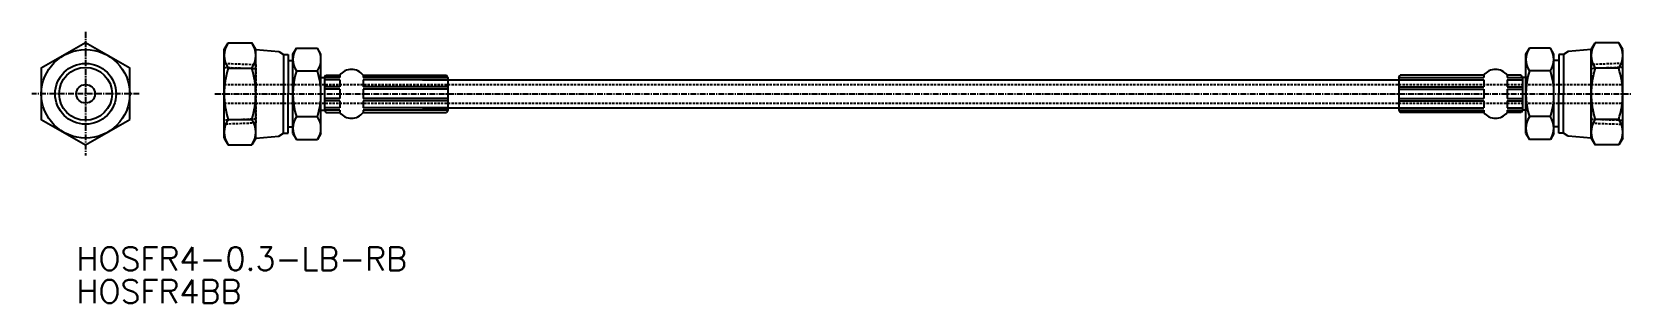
# Model space of a CAD drawing. Extents: x 34 to 377, y 104 to 162.
import ezdxf
from ezdxf.enums import TextEntityAlignment as Align

# ---------------------------------------------------------------- set-up
doc = ezdxf.new("R2010")
doc.units = 0
doc.linetypes.add('CENTER', pattern=[2, 1.25, -0.25, 0.25, -0.25])
doc.linetypes.add('DASHED', pattern=[0.75, 0.5, -0.25])
doc.layers.get('0').update_dxf_attribs({"linetype": 'CONTINUOUS'})
doc.layers.add('CENTER', color=1, linetype='CENTER')
doc.styles.get("Standard").update_dxf_attribs({"font": 'txt.shx', "bigfont": 'extfont.shx'})

msp = doc.modelspace()

# ---------------------------------------------------------------- linework, layer by layer
at = {"color": 7, "linetype": 'CONTINUOUS'}
for p, q in [((75.24, 157.98), (76.09, 159.45)), ((75.24, 138.98), (75.24, 157.98)), ((76.09, 159.45), (81.14, 159.45)), ((81.99, 157.98), (81.14, 159.45)), ((81.99, 138.98), (81.99, 157.98)), ((81.99, 157.98), (86.93, 157.55)), ((89.99, 156.98), (90.75, 158.3)), ((90.75, 158.3), (95.23, 158.3)), ((95.99, 156.98), (95.23, 158.3)), ((354.49, 156.98), (355.25, 158.3)), ((359.73, 158.3), (355.25, 158.3)), ((360.49, 156.98), (359.73, 158.3)), ((368.49, 157.98), (363.55, 157.55)), ((368.49, 157.98), (369.34, 159.45)), ((368.49, 138.98), (368.49, 157.98)), ((374.39, 159.45), (369.34, 159.45)), ((375.24, 157.98), (374.39, 159.45)), ((375.24, 138.98), (375.24, 157.98)), ((86.93, 157.55), (87.95, 156.96)), ((87.95, 156.96), (87.95, 148.48)), ((87.95, 156.96), (88.97, 156.96)), ((88.97, 156.96), (88.97, 155.61)), ((88.97, 155.61), (88.97, 148.48)), ((88.97, 155.61), (89.99, 155.61)), ((89.99, 139.98), (89.99, 156.98)), ((95.99, 139.98), (95.99, 156.98)), ((95.99, 139.98), (95.99, 156.98)), ((354.49, 139.98), (354.49, 156.98)), ((354.49, 139.98), (354.49, 156.98)), ((360.49, 139.98), (360.49, 156.98)), ((361.51, 155.61), (360.49, 155.61)), ((362.53, 156.96), (361.51, 156.96)), ((361.51, 156.96), (361.51, 155.61)), ((361.51, 155.61), (361.51, 148.48)), ((363.55, 157.55), (362.53, 156.96)), ((362.53, 156.96), (362.53, 148.48)), ((76.09, 153.97), (81.14, 153.97)), ((90.75, 153.39), (95.23, 153.39)), ((95.74, 151.98), (96.74, 151.98)), ((96.74, 151.98), (97.03, 152.48)), ((96.74, 151.98), (96.74, 144.98)), ((100.03, 151.98), (96.74, 151.98)), ((100.03, 151.48), (96.74, 151.48)), ((97.03, 152.48), (100.03, 152.48)), ((100.03, 152.48), (100.03, 151.98)), ((100.03, 151.48), (100.03, 149.98)), ((105.03, 152.48), (105.03, 151.98)), ((105.03, 152.48), (122.95, 152.48)), ((123.24, 151.98), (105.03, 151.98)), ((123.24, 151.48), (105.03, 151.48)), ((105.03, 151.48), (105.03, 149.98)), ((117.74, 151.48), (327.24, 151.48)), ((123.24, 151.98), (122.95, 152.48)), ((123.24, 151.98), (123.24, 144.98)), ((327.24, 151.98), (327.53, 152.48)), ((327.24, 151.98), (345.45, 151.98)), ((327.24, 151.98), (327.24, 144.98)), ((327.24, 151.48), (345.45, 151.48)), ((345.45, 152.48), (327.53, 152.48)), ((345.45, 152.48), (345.45, 151.98)), ((345.45, 151.48), (345.45, 149.98)), ((350.45, 152.48), (350.45, 151.98)), ((353.45, 152.48), (350.45, 152.48)), ((350.45, 151.98), (353.74, 151.98)), ((350.45, 151.48), (350.45, 149.98)), ((350.45, 151.48), (353.74, 151.48)), ((353.74, 151.98), (353.45, 152.48)), ((354.74, 151.98), (353.74, 151.98)), ((353.74, 151.98), (353.74, 144.98)), ((359.73, 153.39), (355.25, 153.39)), ((374.39, 153.97), (369.34, 153.97)), ((87.95, 140.01), (87.95, 148.48)), ((88.97, 141.36), (88.97, 148.48)), ((100.03, 149.98), (96.74, 149.98)), ((100.03, 149.48), (96.74, 149.48)), ((100.03, 149.48), (100.03, 147.48)), ((123.24, 149.98), (105.03, 149.98)), ((123.24, 149.48), (105.03, 149.48)), ((105.03, 149.48), (105.03, 147.48)), ((327.24, 149.98), (345.45, 149.98)), ((327.24, 149.48), (345.45, 149.48)), ((345.45, 149.48), (345.45, 147.48)), ((350.45, 149.98), (353.74, 149.98)), ((350.45, 149.48), (350.45, 147.48)), ((350.45, 149.48), (353.74, 149.48)), ((361.51, 141.36), (361.51, 148.48)), ((362.53, 140.01), (362.53, 148.48)), ((95.74, 144.98), (96.74, 144.98)), ((100.03, 147.48), (96.74, 147.48)), ((100.03, 146.98), (96.74, 146.98)), ((100.03, 145.48), (96.74, 145.48)), ((96.74, 144.98), (97.03, 144.48)), ((100.03, 144.98), (96.74, 144.98)), ((97.03, 144.48), (100.03, 144.48)), ((100.03, 146.98), (100.03, 145.48)), ((100.03, 144.98), (100.03, 144.48)), ((123.24, 147.48), (105.03, 147.48)), ((123.24, 146.98), (105.03, 146.98)), ((105.03, 146.98), (105.03, 145.48)), ((123.24, 145.48), (105.03, 145.48)), ((123.24, 144.98), (105.03, 144.98)), ((105.03, 144.98), (105.03, 144.48)), ((105.03, 144.48), (122.95, 144.48)), ((117.74, 145.48), (327.24, 145.48)), ((123.24, 144.98), (122.95, 144.48)), ((327.24, 147.48), (345.45, 147.48)), ((327.24, 146.98), (345.45, 146.98)), ((327.24, 145.48), (345.45, 145.48)), ((327.24, 144.98), (345.45, 144.98)), ((327.24, 144.98), (327.53, 144.48)), ((345.45, 144.48), (327.53, 144.48)), ((345.45, 146.98), (345.45, 145.48)), ((345.45, 144.98), (345.45, 144.48)), ((350.45, 147.48), (353.74, 147.48)), ((350.45, 146.98), (350.45, 145.48)), ((350.45, 146.98), (353.74, 146.98)), ((350.45, 145.48), (353.74, 145.48)), ((350.45, 144.98), (350.45, 144.48)), ((350.45, 144.98), (353.74, 144.98)), ((353.45, 144.48), (350.45, 144.48)), ((353.74, 144.98), (353.45, 144.48)), ((354.74, 144.98), (353.74, 144.98)), ((76.09, 143), (81.14, 143)), ((88.97, 140.01), (88.97, 141.36)), ((88.97, 141.36), (89.99, 141.36)), ((90.75, 143.58), (95.23, 143.58)), ((359.73, 143.58), (355.25, 143.58)), ((361.51, 141.36), (360.49, 141.36)), ((361.51, 140.01), (361.51, 141.36)), ((374.39, 143), (369.34, 143)), ((75.24, 138.98), (76.09, 137.52)), ((76.09, 137.52), (81.14, 137.52)), ((81.99, 138.98), (81.14, 137.52)), ((81.99, 138.98), (86.93, 139.42)), ((86.93, 139.42), (87.95, 140.01)), ((87.95, 140.01), (88.97, 140.01)), ((89.99, 139.98), (90.75, 138.67)), ((90.75, 138.67), (95.23, 138.67)), ((95.99, 139.98), (95.23, 138.67)), ((354.49, 139.98), (355.25, 138.67)), ((359.73, 138.67), (355.25, 138.67)), ((360.49, 139.98), (359.73, 138.67)), ((362.53, 140.01), (361.51, 140.01)), ((363.55, 139.42), (362.53, 140.01)), ((368.49, 138.98), (363.55, 139.42)), ((368.49, 138.98), (369.34, 137.52)), ((374.39, 137.52), (369.34, 137.52)), ((375.24, 138.98), (374.39, 137.52))]:
    msp.add_line(p, q, dxfattribs=at)
at = {"color": 3, "linetype": 'DASHED'}
for p, q in [((75.24, 155.02), (81.99, 154.77)), ((81.99, 154.77), (81.99, 142.2)), ((375.24, 155.02), (368.49, 154.77)), ((368.49, 154.77), (368.49, 142.2)), ((75.24, 154.16), (81.99, 153.91)), ((375.24, 154.16), (368.49, 153.91)), ((75.24, 150.48), (375.24, 150.48)), ((75.24, 146.48), (375.24, 146.48)), ((81.99, 143.06), (75.24, 142.81)), ((81.99, 142.2), (75.24, 141.95)), ((368.49, 143.06), (375.24, 142.81)), ((368.49, 142.2), (375.24, 141.95))]:
    msp.add_line(p, q, dxfattribs=at)
at = {"color": 7, "linetype": 'CONTINUOUS'}
msp.add_lwpolyline([(55, 143), (55, 153.97), (45.5, 159.45), (36, 153.97), (36, 143), (45.5, 137.52)], close=True, dxfattribs=at)
for radius in [9.5, 6.53, 2]:
    msp.add_circle((45.5, 148.48), radius, dxfattribs=at)
at = {"color": 3, "linetype": 'CONTINUOUS'}
msp.add_circle((45.5, 148.48), 5.68, dxfattribs=at)
at = {"color": 7, "linetype": 'CONTINUOUS'}
for centre, radius, start, end in [((80.09, 156.71), 4.86, 145.6158, 214.3842), ((77.13, 156.71), 4.86, 325.6158, 34.3842), ((94.33, 155.85), 4.34, 145.6157, 214.3843), ((91.64, 155.85), 4.34, 325.6157, 34.3843), ((358.83, 155.85), 4.34, 145.6157, 214.3843), ((356.14, 155.85), 4.34, 325.6157, 34.3843), ((373.34, 156.71), 4.86, 145.6158, 214.3842), ((370.38, 156.71), 4.86, 325.6158, 34.3842), ((93.39, 148.48), 18.15, 162.412, 197.588), ((63.84, 148.48), 18.15, 342.412, 17.588), ((106.23, 148.48), 16.24, 162.412, 197.588), ((79.75, 148.48), 16.24, 342.412, 17.588), ((102.53, 150.61), 3.12, 36.8699, 143.1301), ((347.95, 150.61), 3.12, 36.8699, 143.1301), ((370.73, 148.48), 16.24, 162.412, 197.588), ((344.25, 148.48), 16.24, 342.412, 17.588), ((386.64, 148.48), 18.15, 162.412, 197.588), ((357.09, 148.48), 18.15, 342.412, 17.588), ((102.53, 146.36), 3.12, 216.8699, 323.1301), ((347.95, 146.36), 3.12, 216.8699, 323.1301), ((80.09, 140.26), 4.86, 145.6158, 214.3842), ((77.13, 140.26), 4.86, 325.6158, 34.3842), ((94.33, 141.12), 4.34, 145.6157, 214.3843), ((91.64, 141.12), 4.34, 325.6157, 34.3843), ((358.83, 141.12), 4.34, 145.6157, 214.3843), ((356.14, 141.12), 4.34, 325.6157, 34.3843), ((373.34, 140.26), 4.86, 145.6158, 214.3842), ((370.38, 140.26), 4.86, 325.6158, 34.3842)]:
    msp.add_arc(centre, radius, start, end, dxfattribs=at)
at = {"layer": 'CENTER', "color": 1, "linetype": 'CENTER'}
for p, q in [((45.5, 161.76), (45.5, 135.21)), ((57, 148.48), (34, 148.48)), ((73.24, 148.48), (377.24, 148.48))]:
    msp.add_line(p, q, dxfattribs=at)

# ---------------------------------------------------------------- texts
at = {"color": 7, "linetype": 'CONTINUOUS'}
for s, p in [('HOSFR4-0.3-LB-RB', (43.57, 113.06)), ('HOSFR4BB', (43.57, 106.06))]:
    msp.add_text(s, height=5, dxfattribs=at).set_placement(p, align=Align.MIDDLE_LEFT)

doc.saveas('drawing.dxf')
